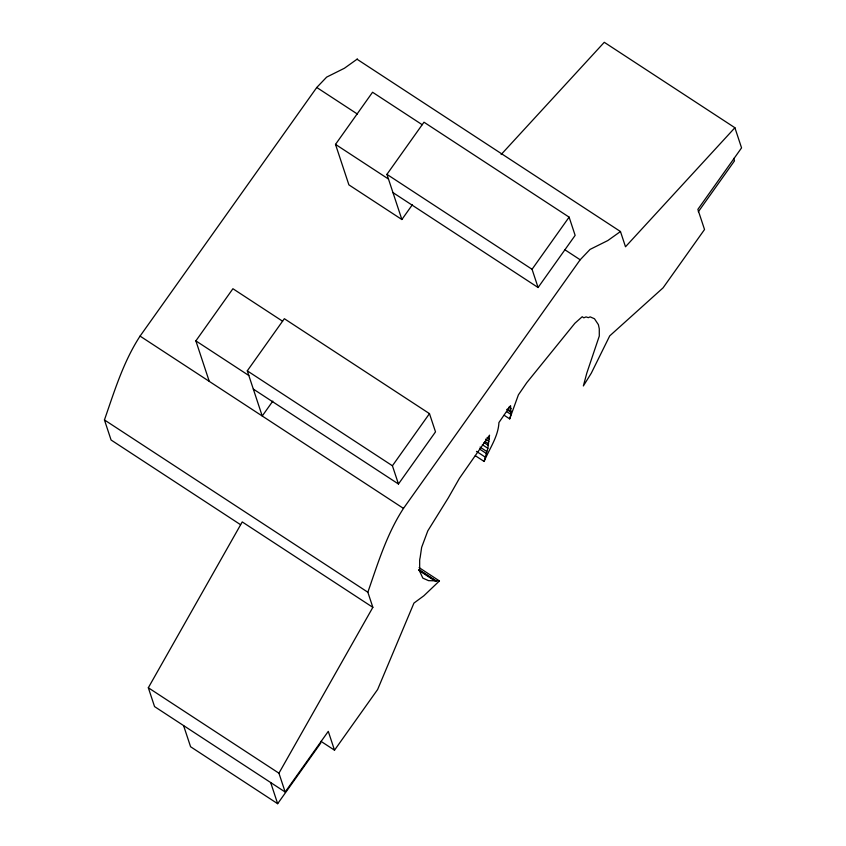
<?xml version="1.0" encoding="UTF-8"?>
<svg xmlns="http://www.w3.org/2000/svg" width="846" height="846" viewBox="0 0 846 846"><rect width="100%" height="100%" fill="white"/><g stroke="black" fill="none" stroke-linecap="round" stroke-linejoin="round"><path stroke-width="1.27" d="M475.304 455.698L484.124 461.461L487.856 448.306L489.538 435.182L459.41 478.35L448.274 497.913L427.801 530.865L421.646 547.341L420.134 557.62A25.359 5.584 -56.8 0 0 419.669 561.078L419.658 571.272L422.852 578.135L428.552 580.652L439.423 580.938L423.899 595.753L413.948 603.082L377.623 689.522L334.508 750.191L321.036 741.371M504.163 415.27L509.683 418.876L510.973 414.445L510.55 405.646L498.929 422.545C498.273 436.663 489.4 448.697 484.124 461.461M240.581 524.71L111.08 440.005L104.439 419.933C114.432 391.254 123.283 361.887 140.066 336.105L316.764 87.476L326.651 77.113L344.428 68.24L357.382 58.977M334.508 750.191L328.28 731.356L285.165 792.025L278.937 773.191L372.853 607.354L367.851 592.221C377.845 563.542 386.685 534.175 403.479 508.404L580.176 259.775L590.064 249.401L607.84 240.539L620.467 231.529L357.054 59.241M509.683 418.876L518.408 394.849L526.846 382.572L574.889 323.257L582.217 316.721L583.772 317.832L586.056 316.901L588.298 317.662L590.138 316.869L594.463 318.741L598.386 324.642L599.275 328.777L599.296 336.042L586.796 373.149L583.359 385.956L591.291 373.181L609.723 335.883L663.084 287.841L704.528 229.52L697.865 209.374L741.561 147.881L734.899 127.735L604.277 42.3L501.118 154.564M285.165 792.025L154.554 706.59L148.325 687.756L242.231 521.919L372.853 607.354M209.258 381.366L195.87 340.875L232.914 288.729L282.585 321.216M412.457 204.626L401.871 219.516L348.901 184.872L335.502 144.38L372.557 92.246L422.217 124.722M272.814 401.12L262.228 416.01L247.286 370.844L284.341 318.699L429.472 413.631L435.51 431.872L398.455 484.007L253.324 389.086M401.871 219.516L386.929 174.35L423.983 122.205L569.115 217.136L575.143 235.378L538.088 287.524L392.967 192.592M398.455 484.007L392.417 465.765L429.472 413.631M538.088 287.524L532.06 269.282L569.115 217.136M183.571 725.572L190.583 746.743L277.657 803.7L320.771 743.031M698.32 211.764L734.487 160.877L733.662 158.382M734.899 127.735L625.501 246.778L620.467 231.529M316.764 87.476L357.393 114.051M564.726 249.665L580.176 259.775M386.929 174.35L532.06 269.282M335.502 144.38L388.473 179.035M508.869 407.127L511.079 408.565M507.505 408.935L510.815 411.093M506.648 409.443L511.058 412.319M506.564 411.558L510.973 414.445M487.116 437.519L489.326 438.958M485.593 439.148L488.903 441.316M485.149 441.527L488.449 443.685M484.018 442.574L488.428 445.461M482.347 444.7L487.856 448.306M480.073 447.1L486.683 451.426M479.619 449.078L486.228 453.403M476.467 451.373L485.276 457.136M247.286 370.844L392.417 465.765M195.87 340.875L248.84 375.518M140.066 336.105L403.479 508.404M419.108 567.613L439.423 580.938M419.383 569.961L435.912 580.779M418.643 569.707L436.282 581.244M418.812 570.352L434.643 580.747M104.439 419.933L367.851 592.221M148.325 687.756L278.937 773.191M270.657 782.529L277.657 803.7"/></g></svg>
